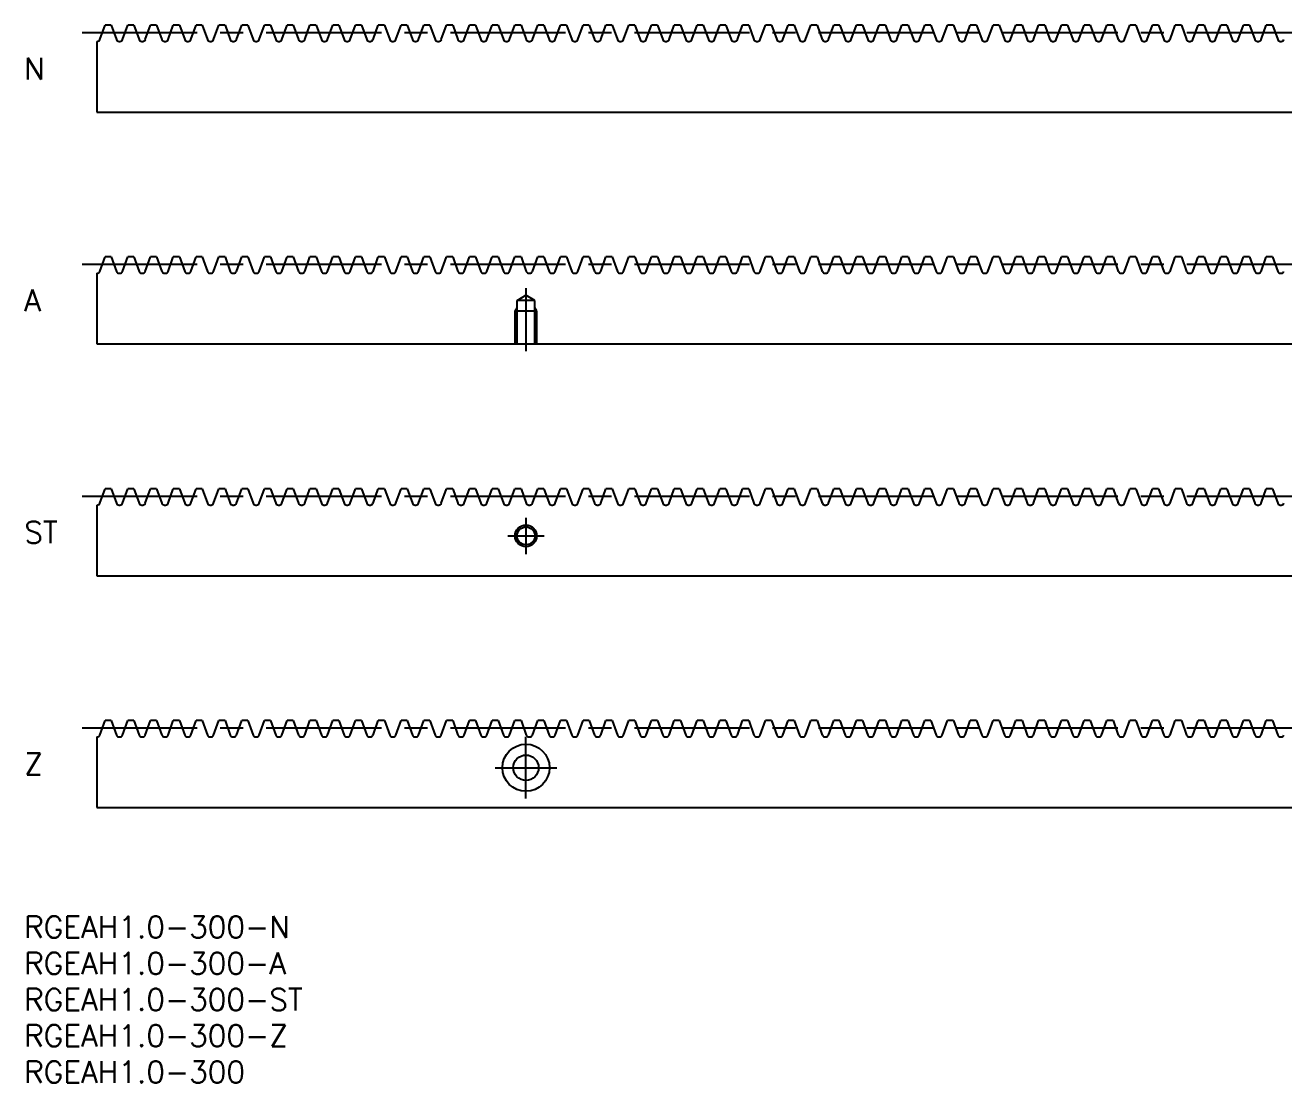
# Model space of a CAD drawing. Extents: x 0 to 337, y -23 to 123.
# Drawn here: x 0.1 to 173.8, y -23 to 123 of the extents above; entities that cross this region are included whole.
import ezdxf

# ---------------------------------------------------------------- set-up
doc = ezdxf.new("R2010")
doc.units = 0
doc.header["$LTSCALE"] = 0.5
doc.linetypes.add('CENTER', pattern=[50.8, 31.75, -6.35, 6.35, -6.35])
doc.linetypes.add('DASHED', pattern=[19.05, 12.7, -6.35])
for name, color, linetype in [('MSM_CENTER', 1, 'CENTER'), ('MSM_CONTINUOUS', 7, 'CONTINUOUS'), ('MSM_DASHED', 4, 'DASHED'), ('MSM_NARROW', 5, 'CONTINUOUS'), ('MSM_PART_NUMBER', 7, 'CONTINUOUS')]:
    doc.layers.add(name, color=color, linetype=linetype)
doc.styles.get("Standard").update_dxf_attribs({"font": 'txt.shx', "height": 3, "bigfont": 'bigfont.shx'})

msp = doc.modelspace()

# ---------------------------------------------------------------- linework, layer by layer
at = {"layer": 'MSM_CENTER'}
for p, q in [((8, 122), (310.45, 122)), ((8, 90), (310.45, 90)), ((69.22, 86.71), (69.22, 78)), ((8, 58), (310.45, 58)), ((69.22, 55), (69.22, 50)), ((66.73, 52.5), (71.73, 52.5)), ((8, 26), (310.45, 26)), ((69.22, 16.25), (69.22, 24.75)), ((64.98, 20.5), (73.48, 20.5))]:
    msp.add_line(p, q, dxfattribs=at)
at = {"layer": 'MSM_CONTINUOUS'}
for p, q in [((10.42, 121), (11.15, 123)), ((11.99, 123), (11.15, 123)), ((11.99, 123), (12.72, 121)), ((13.56, 121), (14.29, 123)), ((15.13, 123), (14.29, 123)), ((15.13, 123), (15.86, 121)), ((16.7, 121), (17.43, 123)), ((18.27, 123), (17.43, 123)), ((18.27, 123), (19, 121)), ((19.85, 121), (20.57, 123)), ((21.42, 123), (20.57, 123)), ((21.42, 123), (22.14, 121)), ((22.99, 121), (23.71, 123)), ((24.56, 123), (23.71, 123)), ((24.56, 123), (25.29, 121)), ((26.13, 121), (26.86, 123)), ((27.7, 123), (26.86, 123)), ((27.7, 123), (28.43, 121)), ((29.27, 121), (30, 123)), ((30.84, 123), (30, 123)), ((30.84, 123), (31.57, 121)), ((32.41, 121), (33.14, 123)), ((33.98, 123), (33.14, 123)), ((33.98, 123), (34.71, 121)), ((35.55, 121), (36.28, 123)), ((37.12, 123), (36.28, 123)), ((37.12, 123), (37.85, 121)), ((38.69, 121), (39.42, 123)), ((40.27, 123), (39.42, 123)), ((40.27, 123), (40.99, 121)), ((41.84, 121), (42.56, 123)), ((43.41, 123), (42.56, 123)), ((43.41, 123), (44.14, 121)), ((44.98, 121), (45.71, 123)), ((46.55, 123), (45.71, 123)), ((46.55, 123), (47.28, 121)), ((48.12, 121), (48.85, 123)), ((49.69, 123), (48.85, 123)), ((49.69, 123), (50.42, 121)), ((51.26, 121), (51.99, 123)), ((52.83, 123), (51.99, 123)), ((52.83, 123), (53.56, 121)), ((54.4, 121), (55.13, 123)), ((55.97, 123), (55.13, 123)), ((55.97, 123), (56.7, 121)), ((57.54, 121), (58.27, 123)), ((59.12, 123), (58.27, 123)), ((59.12, 123), (59.84, 121)), ((60.69, 121), (61.41, 123)), ((62.26, 123), (61.41, 123)), ((62.26, 123), (62.98, 121)), ((63.83, 121), (64.56, 123)), ((65.4, 123), (64.56, 123)), ((65.4, 123), (66.13, 121)), ((66.97, 121), (67.7, 123)), ((68.54, 123), (67.7, 123)), ((68.54, 123), (69.27, 121)), ((70.11, 121), (70.84, 123)), ((71.68, 123), (70.84, 123)), ((71.68, 123), (72.41, 121)), ((73.25, 121), (73.98, 123)), ((74.82, 123), (73.98, 123)), ((74.82, 123), (75.55, 121)), ((76.39, 121), (77.12, 123)), ((77.96, 123), (77.12, 123)), ((77.96, 123), (78.69, 121)), ((79.54, 121), (80.26, 123)), ((81.11, 123), (80.26, 123)), ((81.11, 123), (81.83, 121)), ((82.68, 121), (83.41, 123)), ((84.25, 123), (83.41, 123)), ((84.25, 123), (84.98, 121)), ((85.82, 121), (86.55, 123)), ((87.39, 123), (86.55, 123)), ((87.39, 123), (88.12, 121)), ((88.96, 121), (89.69, 123)), ((90.53, 123), (89.69, 123)), ((90.53, 123), (91.26, 121)), ((92.1, 121), (92.83, 123)), ((93.67, 123), (92.83, 123)), ((93.67, 123), (94.4, 121)), ((95.24, 121), (95.97, 123)), ((96.81, 123), (95.97, 123)), ((96.81, 123), (97.54, 121)), ((98.39, 121), (99.11, 123)), ((99.96, 123), (99.11, 123)), ((99.96, 123), (100.68, 121)), ((101.53, 121), (102.25, 123)), ((103.1, 123), (102.25, 123)), ((103.1, 123), (103.83, 121)), ((104.67, 121), (105.4, 123)), ((106.24, 123), (105.4, 123)), ((106.24, 123), (106.97, 121)), ((107.81, 121), (108.54, 123)), ((109.38, 123), (108.54, 123)), ((109.38, 123), (110.11, 121)), ((110.95, 121), (111.68, 123)), ((112.52, 123), (111.68, 123)), ((112.52, 123), (113.25, 121)), ((114.09, 121), (114.82, 123)), ((115.66, 123), (114.82, 123)), ((115.66, 123), (116.39, 121)), ((117.23, 121), (117.96, 123)), ((118.81, 123), (117.96, 123)), ((118.81, 123), (119.53, 121)), ((120.38, 121), (121.1, 123)), ((121.95, 123), (121.1, 123)), ((121.95, 123), (122.68, 121)), ((123.52, 121), (124.25, 123)), ((125.09, 123), (124.25, 123)), ((125.09, 123), (125.82, 121)), ((126.66, 121), (127.39, 123)), ((128.23, 123), (127.39, 123)), ((128.23, 123), (128.96, 121)), ((129.8, 121), (130.53, 123)), ((131.37, 123), (130.53, 123)), ((131.37, 123), (132.1, 121)), ((132.94, 121), (133.67, 123)), ((134.51, 123), (133.67, 123)), ((134.51, 123), (135.24, 121)), ((136.08, 121), (136.81, 123)), ((137.66, 123), (136.81, 123)), ((137.66, 123), (138.38, 121)), ((139.23, 121), (139.95, 123)), ((140.8, 123), (139.95, 123)), ((140.8, 123), (141.52, 121)), ((142.37, 121), (143.1, 123)), ((143.94, 123), (143.1, 123)), ((143.94, 123), (144.67, 121)), ((145.51, 121), (146.24, 123)), ((147.08, 123), (146.24, 123)), ((147.08, 123), (147.81, 121)), ((148.65, 121), (149.38, 123)), ((150.22, 123), (149.38, 123)), ((150.22, 123), (150.95, 121)), ((151.79, 121), (152.52, 123)), ((153.36, 123), (152.52, 123)), ((153.36, 123), (154.09, 121)), ((154.93, 121), (155.66, 123)), ((156.5, 123), (155.66, 123)), ((156.5, 123), (157.23, 121)), ((158.08, 121), (158.8, 123)), ((159.65, 123), (158.8, 123)), ((159.65, 123), (160.37, 121)), ((161.22, 121), (161.95, 123)), ((162.79, 123), (161.95, 123)), ((162.79, 123), (163.52, 121)), ((164.36, 121), (165.09, 123)), ((165.93, 123), (165.09, 123)), ((165.93, 123), (166.66, 121)), ((167.5, 121), (168.23, 123)), ((169.07, 123), (168.23, 123)), ((169.07, 123), (169.8, 121)), ((170.64, 121), (171.37, 123)), ((172.21, 123), (171.37, 123)), ((172.21, 123), (172.94, 121)), ((10, 120.75), (10.06, 120.75)), ((10, 120.75), (10, 111)), ((13.08, 120.75), (13.2, 120.75)), ((16.22, 120.75), (16.35, 120.75)), ((19.36, 120.75), (19.49, 120.75)), ((22.5, 120.75), (22.63, 120.75)), ((25.64, 120.75), (25.77, 120.75)), ((28.78, 120.75), (28.91, 120.75)), ((31.93, 120.75), (32.05, 120.75)), ((35.07, 120.75), (35.2, 120.75)), ((38.21, 120.75), (38.34, 120.75)), ((41.35, 120.75), (41.48, 120.75)), ((44.49, 120.75), (44.62, 120.75)), ((47.63, 120.75), (47.76, 120.75)), ((50.78, 120.75), (50.9, 120.75)), ((53.92, 120.75), (54.05, 120.75)), ((57.06, 120.75), (57.19, 120.75)), ((60.2, 120.75), (60.33, 120.75)), ((63.34, 120.75), (63.47, 120.75)), ((66.48, 120.75), (66.61, 120.75)), ((69.63, 120.75), (69.75, 120.75)), ((72.77, 120.75), (72.9, 120.75)), ((75.91, 120.75), (76.04, 120.75)), ((79.05, 120.75), (79.18, 120.75)), ((82.19, 120.75), (82.32, 120.75)), ((85.33, 120.75), (85.46, 120.75)), ((88.47, 120.75), (88.6, 120.75)), ((91.62, 120.75), (91.74, 120.75)), ((94.76, 120.75), (94.89, 120.75)), ((97.9, 120.75), (98.03, 120.75)), ((101.04, 120.75), (101.17, 120.75)), ((104.18, 120.75), (104.31, 120.75)), ((107.32, 120.75), (107.45, 120.75)), ((110.47, 120.75), (110.59, 120.75)), ((113.61, 120.75), (113.74, 120.75)), ((116.75, 120.75), (116.88, 120.75)), ((119.89, 120.75), (120.02, 120.75)), ((123.03, 120.75), (123.16, 120.75)), ((126.17, 120.75), (126.3, 120.75)), ((129.32, 120.75), (129.44, 120.75)), ((132.46, 120.75), (132.59, 120.75)), ((135.6, 120.75), (135.73, 120.75)), ((138.74, 120.75), (138.87, 120.75)), ((141.88, 120.75), (142.01, 120.75)), ((145.02, 120.75), (145.15, 120.75)), ((148.17, 120.75), (148.29, 120.75)), ((151.31, 120.75), (151.44, 120.75)), ((154.45, 120.75), (154.58, 120.75)), ((157.59, 120.75), (157.72, 120.75)), ((160.73, 120.75), (160.86, 120.75)), ((163.87, 120.75), (164, 120.75)), ((167.01, 120.75), (167.14, 120.75)), ((170.16, 120.75), (170.28, 120.75)), ((173.3, 120.75), (173.43, 120.75)), ((10, 111), (308.45, 111)), ((10.42, 89), (11.15, 91)), ((11.99, 91), (11.15, 91)), ((11.99, 91), (12.72, 89)), ((13.56, 89), (14.29, 91)), ((15.13, 91), (14.29, 91)), ((15.13, 91), (15.86, 89)), ((16.7, 89), (17.43, 91)), ((18.27, 91), (17.43, 91)), ((18.27, 91), (19, 89)), ((19.85, 89), (20.57, 91)), ((21.42, 91), (20.57, 91)), ((21.42, 91), (22.14, 89)), ((22.99, 89), (23.71, 91)), ((24.56, 91), (23.71, 91)), ((24.56, 91), (25.29, 89)), ((26.13, 89), (26.86, 91)), ((27.7, 91), (26.86, 91)), ((27.7, 91), (28.43, 89)), ((29.27, 89), (30, 91)), ((30.84, 91), (30, 91)), ((30.84, 91), (31.57, 89)), ((32.41, 89), (33.14, 91)), ((33.98, 91), (33.14, 91)), ((33.98, 91), (34.71, 89)), ((35.55, 89), (36.28, 91)), ((37.12, 91), (36.28, 91)), ((37.12, 91), (37.85, 89)), ((38.69, 89), (39.42, 91)), ((40.27, 91), (39.42, 91)), ((40.27, 91), (40.99, 89)), ((41.84, 89), (42.56, 91)), ((43.41, 91), (42.56, 91)), ((43.41, 91), (44.14, 89)), ((44.98, 89), (45.71, 91)), ((46.55, 91), (45.71, 91)), ((46.55, 91), (47.28, 89)), ((48.12, 89), (48.85, 91)), ((49.69, 91), (48.85, 91)), ((49.69, 91), (50.42, 89)), ((51.26, 89), (51.99, 91)), ((52.83, 91), (51.99, 91)), ((52.83, 91), (53.56, 89)), ((54.4, 89), (55.13, 91)), ((55.97, 91), (55.13, 91)), ((55.97, 91), (56.7, 89)), ((57.54, 89), (58.27, 91)), ((59.12, 91), (58.27, 91)), ((59.12, 91), (59.84, 89)), ((60.69, 89), (61.41, 91)), ((62.26, 91), (61.41, 91)), ((62.26, 91), (62.98, 89)), ((63.83, 89), (64.56, 91)), ((65.4, 91), (64.56, 91)), ((65.4, 91), (66.13, 89)), ((66.97, 89), (67.7, 91)), ((68.54, 91), (67.7, 91)), ((68.54, 91), (69.27, 89)), ((70.11, 89), (70.84, 91)), ((71.68, 91), (70.84, 91)), ((71.68, 91), (72.41, 89)), ((73.25, 89), (73.98, 91)), ((74.82, 91), (73.98, 91)), ((74.82, 91), (75.55, 89)), ((76.39, 89), (77.12, 91)), ((77.96, 91), (77.12, 91)), ((77.96, 91), (78.69, 89)), ((79.54, 89), (80.26, 91)), ((81.11, 91), (80.26, 91)), ((81.11, 91), (81.83, 89)), ((82.68, 89), (83.41, 91)), ((84.25, 91), (83.41, 91)), ((84.25, 91), (84.98, 89)), ((85.82, 89), (86.55, 91)), ((87.39, 91), (86.55, 91)), ((87.39, 91), (88.12, 89)), ((88.96, 89), (89.69, 91)), ((90.53, 91), (89.69, 91)), ((90.53, 91), (91.26, 89)), ((92.1, 89), (92.83, 91)), ((93.67, 91), (92.83, 91)), ((93.67, 91), (94.4, 89)), ((95.24, 89), (95.97, 91)), ((96.81, 91), (95.97, 91)), ((96.81, 91), (97.54, 89)), ((98.39, 89), (99.11, 91)), ((99.96, 91), (99.11, 91)), ((99.96, 91), (100.68, 89)), ((101.53, 89), (102.25, 91)), ((103.1, 91), (102.25, 91)), ((103.1, 91), (103.83, 89)), ((104.67, 89), (105.4, 91)), ((106.24, 91), (105.4, 91)), ((106.24, 91), (106.97, 89)), ((107.81, 89), (108.54, 91)), ((109.38, 91), (108.54, 91)), ((109.38, 91), (110.11, 89)), ((110.95, 89), (111.68, 91)), ((112.52, 91), (111.68, 91)), ((112.52, 91), (113.25, 89)), ((114.09, 89), (114.82, 91)), ((115.66, 91), (114.82, 91)), ((115.66, 91), (116.39, 89)), ((117.23, 89), (117.96, 91)), ((118.81, 91), (117.96, 91)), ((118.81, 91), (119.53, 89)), ((120.38, 89), (121.1, 91)), ((121.95, 91), (121.1, 91)), ((121.95, 91), (122.68, 89)), ((123.52, 89), (124.25, 91)), ((125.09, 91), (124.25, 91)), ((125.09, 91), (125.82, 89)), ((126.66, 89), (127.39, 91)), ((128.23, 91), (127.39, 91)), ((128.23, 91), (128.96, 89)), ((129.8, 89), (130.53, 91)), ((131.37, 91), (130.53, 91)), ((131.37, 91), (132.1, 89)), ((132.94, 89), (133.67, 91)), ((134.51, 91), (133.67, 91)), ((134.51, 91), (135.24, 89)), ((136.08, 89), (136.81, 91)), ((137.66, 91), (136.81, 91)), ((137.66, 91), (138.38, 89)), ((139.23, 89), (139.95, 91)), ((140.8, 91), (139.95, 91)), ((140.8, 91), (141.52, 89)), ((142.37, 89), (143.1, 91)), ((143.94, 91), (143.1, 91)), ((143.94, 91), (144.67, 89)), ((145.51, 89), (146.24, 91)), ((147.08, 91), (146.24, 91)), ((147.08, 91), (147.81, 89)), ((148.65, 89), (149.38, 91)), ((150.22, 91), (149.38, 91)), ((150.22, 91), (150.95, 89)), ((151.79, 89), (152.52, 91)), ((153.36, 91), (152.52, 91)), ((153.36, 91), (154.09, 89)), ((154.93, 89), (155.66, 91)), ((156.5, 91), (155.66, 91)), ((156.5, 91), (157.23, 89)), ((158.08, 89), (158.8, 91)), ((159.65, 91), (158.8, 91)), ((159.65, 91), (160.37, 89)), ((161.22, 89), (161.95, 91)), ((162.79, 91), (161.95, 91)), ((162.79, 91), (163.52, 89)), ((164.36, 89), (165.09, 91)), ((165.93, 91), (165.09, 91)), ((165.93, 91), (166.66, 89)), ((167.5, 89), (168.23, 91)), ((169.07, 91), (168.23, 91)), ((169.07, 91), (169.8, 89)), ((170.64, 89), (171.37, 91)), ((172.21, 91), (171.37, 91)), ((172.21, 91), (172.94, 89)), ((10, 88.75), (10.06, 88.75)), ((10, 88.75), (10, 79)), ((13.08, 88.75), (13.2, 88.75)), ((16.22, 88.75), (16.35, 88.75)), ((19.36, 88.75), (19.49, 88.75)), ((22.5, 88.75), (22.63, 88.75)), ((25.64, 88.75), (25.77, 88.75)), ((28.78, 88.75), (28.91, 88.75)), ((31.93, 88.75), (32.05, 88.75)), ((35.07, 88.75), (35.2, 88.75)), ((38.21, 88.75), (38.34, 88.75)), ((41.35, 88.75), (41.48, 88.75)), ((44.49, 88.75), (44.62, 88.75)), ((47.63, 88.75), (47.76, 88.75)), ((50.78, 88.75), (50.9, 88.75)), ((53.92, 88.75), (54.05, 88.75)), ((57.06, 88.75), (57.19, 88.75)), ((60.2, 88.75), (60.33, 88.75)), ((63.34, 88.75), (63.47, 88.75)), ((66.48, 88.75), (66.61, 88.75)), ((69.63, 88.75), (69.75, 88.75)), ((72.77, 88.75), (72.9, 88.75)), ((75.91, 88.75), (76.04, 88.75)), ((79.05, 88.75), (79.18, 88.75)), ((82.19, 88.75), (82.32, 88.75)), ((85.33, 88.75), (85.46, 88.75)), ((88.47, 88.75), (88.6, 88.75)), ((91.62, 88.75), (91.74, 88.75)), ((94.76, 88.75), (94.89, 88.75)), ((97.9, 88.75), (98.03, 88.75)), ((101.04, 88.75), (101.17, 88.75)), ((104.18, 88.75), (104.31, 88.75)), ((107.32, 88.75), (107.45, 88.75)), ((110.47, 88.75), (110.59, 88.75)), ((113.61, 88.75), (113.74, 88.75)), ((116.75, 88.75), (116.88, 88.75)), ((119.89, 88.75), (120.02, 88.75)), ((123.03, 88.75), (123.16, 88.75)), ((126.17, 88.75), (126.3, 88.75)), ((129.32, 88.75), (129.44, 88.75)), ((132.46, 88.75), (132.59, 88.75)), ((135.6, 88.75), (135.73, 88.75)), ((138.74, 88.75), (138.87, 88.75)), ((141.88, 88.75), (142.01, 88.75)), ((145.02, 88.75), (145.15, 88.75)), ((148.17, 88.75), (148.29, 88.75)), ((151.31, 88.75), (151.44, 88.75)), ((154.45, 88.75), (154.58, 88.75)), ((157.59, 88.75), (157.72, 88.75)), ((160.73, 88.75), (160.86, 88.75)), ((163.87, 88.75), (164, 88.75)), ((167.01, 88.75), (167.14, 88.75)), ((170.16, 88.75), (170.28, 88.75)), ((173.3, 88.75), (173.43, 88.75)), ((70.45, 85), (69.22, 85.71)), ((10, 79), (308.45, 79)), ((10.42, 57), (11.15, 59)), ((11.99, 59), (11.15, 59)), ((11.99, 59), (12.72, 57)), ((13.56, 57), (14.29, 59)), ((15.13, 59), (14.29, 59)), ((15.13, 59), (15.86, 57)), ((16.7, 57), (17.43, 59)), ((18.27, 59), (17.43, 59)), ((18.27, 59), (19, 57)), ((19.85, 57), (20.57, 59)), ((21.42, 59), (20.57, 59)), ((21.42, 59), (22.14, 57)), ((22.99, 57), (23.71, 59)), ((24.56, 59), (23.71, 59)), ((24.56, 59), (25.29, 57)), ((26.13, 57), (26.86, 59)), ((27.7, 59), (26.86, 59)), ((27.7, 59), (28.43, 57)), ((29.27, 57), (30, 59)), ((30.84, 59), (30, 59)), ((30.84, 59), (31.57, 57)), ((32.41, 57), (33.14, 59)), ((33.98, 59), (33.14, 59)), ((33.98, 59), (34.71, 57)), ((35.55, 57), (36.28, 59)), ((37.12, 59), (36.28, 59)), ((37.12, 59), (37.85, 57)), ((38.69, 57), (39.42, 59)), ((40.27, 59), (39.42, 59)), ((40.27, 59), (40.99, 57)), ((41.84, 57), (42.56, 59)), ((43.41, 59), (42.56, 59)), ((43.41, 59), (44.14, 57)), ((44.98, 57), (45.71, 59)), ((46.55, 59), (45.71, 59)), ((46.55, 59), (47.28, 57)), ((48.12, 57), (48.85, 59)), ((49.69, 59), (48.85, 59)), ((49.69, 59), (50.42, 57)), ((51.26, 57), (51.99, 59)), ((52.83, 59), (51.99, 59)), ((52.83, 59), (53.56, 57)), ((54.4, 57), (55.13, 59)), ((55.97, 59), (55.13, 59)), ((55.97, 59), (56.7, 57)), ((57.54, 57), (58.27, 59)), ((59.12, 59), (58.27, 59)), ((59.12, 59), (59.84, 57)), ((60.69, 57), (61.41, 59)), ((62.26, 59), (61.41, 59)), ((62.26, 59), (62.98, 57)), ((63.83, 57), (64.56, 59)), ((65.4, 59), (64.56, 59)), ((65.4, 59), (66.13, 57)), ((66.97, 57), (67.7, 59)), ((68.54, 59), (67.7, 59)), ((68.54, 59), (69.27, 57)), ((70.11, 57), (70.84, 59)), ((71.68, 59), (70.84, 59)), ((71.68, 59), (72.41, 57)), ((73.25, 57), (73.98, 59)), ((74.82, 59), (73.98, 59)), ((74.82, 59), (75.55, 57)), ((76.39, 57), (77.12, 59)), ((77.96, 59), (77.12, 59)), ((77.96, 59), (78.69, 57)), ((79.54, 57), (80.26, 59)), ((81.11, 59), (80.26, 59)), ((81.11, 59), (81.83, 57)), ((82.68, 57), (83.41, 59)), ((84.25, 59), (83.41, 59)), ((84.25, 59), (84.98, 57)), ((85.82, 57), (86.55, 59)), ((87.39, 59), (86.55, 59)), ((87.39, 59), (88.12, 57)), ((88.96, 57), (89.69, 59)), ((90.53, 59), (89.69, 59)), ((90.53, 59), (91.26, 57)), ((92.1, 57), (92.83, 59)), ((93.67, 59), (92.83, 59)), ((93.67, 59), (94.4, 57)), ((95.24, 57), (95.97, 59)), ((96.81, 59), (95.97, 59)), ((96.81, 59), (97.54, 57)), ((98.39, 57), (99.11, 59)), ((99.96, 59), (99.11, 59)), ((99.96, 59), (100.68, 57)), ((101.53, 57), (102.25, 59)), ((103.1, 59), (102.25, 59)), ((103.1, 59), (103.83, 57)), ((104.67, 57), (105.4, 59)), ((106.24, 59), (105.4, 59)), ((106.24, 59), (106.97, 57)), ((107.81, 57), (108.54, 59)), ((109.38, 59), (108.54, 59)), ((109.38, 59), (110.11, 57)), ((110.95, 57), (111.68, 59)), ((112.52, 59), (111.68, 59)), ((112.52, 59), (113.25, 57)), ((114.09, 57), (114.82, 59)), ((115.66, 59), (114.82, 59)), ((115.66, 59), (116.39, 57)), ((117.23, 57), (117.96, 59)), ((118.81, 59), (117.96, 59)), ((118.81, 59), (119.53, 57)), ((120.38, 57), (121.1, 59)), ((121.95, 59), (121.1, 59)), ((121.95, 59), (122.68, 57)), ((123.52, 57), (124.25, 59)), ((125.09, 59), (124.25, 59)), ((125.09, 59), (125.82, 57)), ((126.66, 57), (127.39, 59)), ((128.23, 59), (127.39, 59)), ((128.23, 59), (128.96, 57)), ((129.8, 57), (130.53, 59)), ((131.37, 59), (130.53, 59)), ((131.37, 59), (132.1, 57)), ((132.94, 57), (133.67, 59)), ((134.51, 59), (133.67, 59)), ((134.51, 59), (135.24, 57)), ((136.08, 57), (136.81, 59)), ((137.66, 59), (136.81, 59)), ((137.66, 59), (138.38, 57)), ((139.23, 57), (139.95, 59)), ((140.8, 59), (139.95, 59)), ((140.8, 59), (141.52, 57)), ((142.37, 57), (143.1, 59)), ((143.94, 59), (143.1, 59)), ((143.94, 59), (144.67, 57)), ((145.51, 57), (146.24, 59)), ((147.08, 59), (146.24, 59)), ((147.08, 59), (147.81, 57)), ((148.65, 57), (149.38, 59)), ((150.22, 59), (149.38, 59)), ((150.22, 59), (150.95, 57)), ((151.79, 57), (152.52, 59)), ((153.36, 59), (152.52, 59)), ((153.36, 59), (154.09, 57)), ((154.93, 57), (155.66, 59)), ((156.5, 59), (155.66, 59)), ((156.5, 59), (157.23, 57)), ((158.08, 57), (158.8, 59)), ((159.65, 59), (158.8, 59)), ((159.65, 59), (160.37, 57)), ((161.22, 57), (161.95, 59)), ((162.79, 59), (161.95, 59)), ((162.79, 59), (163.52, 57)), ((164.36, 57), (165.09, 59)), ((165.93, 59), (165.09, 59)), ((165.93, 59), (166.66, 57)), ((167.5, 57), (168.23, 59)), ((169.07, 59), (168.23, 59)), ((169.07, 59), (169.8, 57)), ((170.64, 57), (171.37, 59)), ((172.21, 59), (171.37, 59)), ((172.21, 59), (172.94, 57)), ((10, 56.75), (10.06, 56.75)), ((10, 56.75), (10, 47)), ((13.08, 56.75), (13.2, 56.75)), ((16.22, 56.75), (16.35, 56.75)), ((19.36, 56.75), (19.49, 56.75)), ((22.5, 56.75), (22.63, 56.75)), ((25.64, 56.75), (25.77, 56.75)), ((28.78, 56.75), (28.91, 56.75)), ((31.93, 56.75), (32.05, 56.75)), ((35.07, 56.75), (35.2, 56.75)), ((38.21, 56.75), (38.34, 56.75)), ((41.35, 56.75), (41.48, 56.75)), ((44.49, 56.75), (44.62, 56.75)), ((47.63, 56.75), (47.76, 56.75)), ((50.78, 56.75), (50.9, 56.75)), ((53.92, 56.75), (54.05, 56.75)), ((57.06, 56.75), (57.19, 56.75)), ((60.2, 56.75), (60.33, 56.75)), ((63.34, 56.75), (63.47, 56.75)), ((66.48, 56.75), (66.61, 56.75)), ((69.63, 56.75), (69.75, 56.75)), ((72.77, 56.75), (72.9, 56.75)), ((75.91, 56.75), (76.04, 56.75)), ((79.05, 56.75), (79.18, 56.75)), ((82.19, 56.75), (82.32, 56.75)), ((85.33, 56.75), (85.46, 56.75)), ((88.47, 56.75), (88.6, 56.75)), ((91.62, 56.75), (91.74, 56.75)), ((94.76, 56.75), (94.89, 56.75)), ((97.9, 56.75), (98.03, 56.75)), ((101.04, 56.75), (101.17, 56.75)), ((104.18, 56.75), (104.31, 56.75)), ((107.32, 56.75), (107.45, 56.75)), ((110.47, 56.75), (110.59, 56.75)), ((113.61, 56.75), (113.74, 56.75)), ((116.75, 56.75), (116.88, 56.75)), ((119.89, 56.75), (120.02, 56.75)), ((123.03, 56.75), (123.16, 56.75)), ((126.17, 56.75), (126.3, 56.75)), ((129.32, 56.75), (129.44, 56.75)), ((132.46, 56.75), (132.59, 56.75)), ((135.6, 56.75), (135.73, 56.75)), ((138.74, 56.75), (138.87, 56.75)), ((141.88, 56.75), (142.01, 56.75)), ((145.02, 56.75), (145.15, 56.75)), ((148.17, 56.75), (148.29, 56.75)), ((151.31, 56.75), (151.44, 56.75)), ((154.45, 56.75), (154.58, 56.75)), ((157.59, 56.75), (157.72, 56.75)), ((160.73, 56.75), (160.86, 56.75)), ((163.87, 56.75), (164, 56.75)), ((167.01, 56.75), (167.14, 56.75)), ((170.16, 56.75), (170.28, 56.75)), ((173.3, 56.75), (173.43, 56.75)), ((10, 47), (308.45, 47)), ((10.42, 25), (11.15, 27)), ((11.99, 27), (11.15, 27)), ((11.99, 27), (12.72, 25)), ((13.56, 25), (14.29, 27)), ((15.13, 27), (14.29, 27)), ((15.13, 27), (15.86, 25)), ((16.7, 25), (17.43, 27)), ((18.27, 27), (17.43, 27)), ((18.27, 27), (19, 25)), ((19.85, 25), (20.57, 27)), ((21.42, 27), (20.57, 27)), ((21.42, 27), (22.14, 25)), ((22.99, 25), (23.71, 27)), ((24.56, 27), (23.71, 27)), ((24.56, 27), (25.29, 25)), ((26.13, 25), (26.86, 27)), ((27.7, 27), (26.86, 27)), ((27.7, 27), (28.43, 25)), ((29.27, 25), (30, 27)), ((30.84, 27), (30, 27)), ((30.84, 27), (31.57, 25)), ((32.41, 25), (33.14, 27)), ((33.98, 27), (33.14, 27)), ((33.98, 27), (34.71, 25)), ((35.55, 25), (36.28, 27)), ((37.12, 27), (36.28, 27)), ((37.12, 27), (37.85, 25)), ((38.69, 25), (39.42, 27)), ((40.27, 27), (39.42, 27)), ((40.27, 27), (40.99, 25)), ((41.84, 25), (42.56, 27)), ((43.41, 27), (42.56, 27)), ((43.41, 27), (44.14, 25)), ((44.98, 25), (45.71, 27)), ((46.55, 27), (45.71, 27)), ((46.55, 27), (47.28, 25)), ((48.12, 25), (48.85, 27)), ((49.69, 27), (48.85, 27)), ((49.69, 27), (50.42, 25)), ((51.26, 25), (51.99, 27)), ((52.83, 27), (51.99, 27)), ((52.83, 27), (53.56, 25)), ((54.4, 25), (55.13, 27)), ((55.97, 27), (55.13, 27)), ((55.97, 27), (56.7, 25)), ((57.54, 25), (58.27, 27)), ((59.12, 27), (58.27, 27)), ((59.12, 27), (59.84, 25)), ((60.69, 25), (61.41, 27)), ((62.26, 27), (61.41, 27)), ((62.26, 27), (62.98, 25)), ((63.83, 25), (64.56, 27)), ((65.4, 27), (64.56, 27)), ((65.4, 27), (66.13, 25)), ((66.97, 25), (67.7, 27)), ((68.54, 27), (67.7, 27)), ((68.54, 27), (69.27, 25)), ((70.11, 25), (70.84, 27)), ((71.68, 27), (70.84, 27)), ((71.68, 27), (72.41, 25)), ((73.25, 25), (73.98, 27)), ((74.82, 27), (73.98, 27)), ((74.82, 27), (75.55, 25)), ((76.39, 25), (77.12, 27)), ((77.96, 27), (77.12, 27)), ((77.96, 27), (78.69, 25)), ((79.54, 25), (80.26, 27)), ((81.11, 27), (80.26, 27)), ((81.11, 27), (81.83, 25)), ((82.68, 25), (83.41, 27)), ((84.25, 27), (83.41, 27)), ((84.25, 27), (84.98, 25)), ((85.82, 25), (86.55, 27)), ((87.39, 27), (86.55, 27)), ((87.39, 27), (88.12, 25)), ((88.96, 25), (89.69, 27)), ((90.53, 27), (89.69, 27)), ((90.53, 27), (91.26, 25)), ((92.1, 25), (92.83, 27)), ((93.67, 27), (92.83, 27)), ((93.67, 27), (94.4, 25)), ((95.24, 25), (95.97, 27)), ((96.81, 27), (95.97, 27)), ((96.81, 27), (97.54, 25)), ((98.39, 25), (99.11, 27)), ((99.96, 27), (99.11, 27)), ((99.96, 27), (100.68, 25)), ((101.53, 25), (102.25, 27)), ((103.1, 27), (102.25, 27)), ((103.1, 27), (103.83, 25)), ((104.67, 25), (105.4, 27)), ((106.24, 27), (105.4, 27)), ((106.24, 27), (106.97, 25)), ((107.81, 25), (108.54, 27)), ((109.38, 27), (108.54, 27)), ((109.38, 27), (110.11, 25)), ((110.95, 25), (111.68, 27)), ((112.52, 27), (111.68, 27)), ((112.52, 27), (113.25, 25)), ((114.09, 25), (114.82, 27)), ((115.66, 27), (114.82, 27)), ((115.66, 27), (116.39, 25)), ((117.23, 25), (117.96, 27)), ((118.81, 27), (117.96, 27)), ((118.81, 27), (119.53, 25)), ((120.38, 25), (121.1, 27)), ((121.95, 27), (121.1, 27)), ((121.95, 27), (122.68, 25)), ((123.52, 25), (124.25, 27)), ((125.09, 27), (124.25, 27)), ((125.09, 27), (125.82, 25)), ((126.66, 25), (127.39, 27)), ((128.23, 27), (127.39, 27)), ((128.23, 27), (128.96, 25)), ((129.8, 25), (130.53, 27)), ((131.37, 27), (130.53, 27)), ((131.37, 27), (132.1, 25)), ((132.94, 25), (133.67, 27)), ((134.51, 27), (133.67, 27)), ((134.51, 27), (135.24, 25)), ((136.08, 25), (136.81, 27)), ((137.66, 27), (136.81, 27)), ((137.66, 27), (138.38, 25)), ((139.23, 25), (139.95, 27)), ((140.8, 27), (139.95, 27)), ((140.8, 27), (141.52, 25)), ((142.37, 25), (143.1, 27)), ((143.94, 27), (143.1, 27)), ((143.94, 27), (144.67, 25)), ((145.51, 25), (146.24, 27)), ((147.08, 27), (146.24, 27)), ((147.08, 27), (147.81, 25)), ((148.65, 25), (149.38, 27)), ((150.22, 27), (149.38, 27)), ((150.22, 27), (150.95, 25)), ((151.79, 25), (152.52, 27)), ((153.36, 27), (152.52, 27)), ((153.36, 27), (154.09, 25)), ((154.93, 25), (155.66, 27)), ((156.5, 27), (155.66, 27)), ((156.5, 27), (157.23, 25)), ((158.08, 25), (158.8, 27)), ((159.65, 27), (158.8, 27)), ((159.65, 27), (160.37, 25)), ((161.22, 25), (161.95, 27)), ((162.79, 27), (161.95, 27)), ((162.79, 27), (163.52, 25)), ((164.36, 25), (165.09, 27)), ((165.93, 27), (165.09, 27)), ((165.93, 27), (166.66, 25)), ((167.5, 25), (168.23, 27)), ((169.07, 27), (168.23, 27)), ((169.07, 27), (169.8, 25)), ((170.64, 25), (171.37, 27)), ((172.21, 27), (171.37, 27)), ((172.21, 27), (172.94, 25)), ((10, 24.75), (10.06, 24.75)), ((10, 24.75), (10, 15)), ((13.08, 24.75), (13.2, 24.75)), ((16.22, 24.75), (16.35, 24.75)), ((19.36, 24.75), (19.49, 24.75)), ((22.5, 24.75), (22.63, 24.75)), ((25.64, 24.75), (25.77, 24.75)), ((28.78, 24.75), (28.91, 24.75)), ((31.93, 24.75), (32.05, 24.75)), ((35.07, 24.75), (35.2, 24.75)), ((38.21, 24.75), (38.34, 24.75)), ((41.35, 24.75), (41.48, 24.75)), ((44.49, 24.75), (44.62, 24.75)), ((47.63, 24.75), (47.76, 24.75)), ((50.78, 24.75), (50.9, 24.75)), ((53.92, 24.75), (54.05, 24.75)), ((57.06, 24.75), (57.19, 24.75)), ((60.2, 24.75), (60.33, 24.75)), ((63.34, 24.75), (63.47, 24.75)), ((66.48, 24.75), (66.61, 24.75)), ((69.63, 24.75), (69.75, 24.75)), ((72.77, 24.75), (72.9, 24.75)), ((75.91, 24.75), (76.04, 24.75)), ((79.05, 24.75), (79.18, 24.75)), ((82.19, 24.75), (82.32, 24.75)), ((85.33, 24.75), (85.46, 24.75)), ((88.47, 24.75), (88.6, 24.75)), ((91.62, 24.75), (91.74, 24.75)), ((94.76, 24.75), (94.89, 24.75)), ((97.9, 24.75), (98.03, 24.75)), ((101.04, 24.75), (101.17, 24.75)), ((104.18, 24.75), (104.31, 24.75)), ((107.32, 24.75), (107.45, 24.75)), ((110.47, 24.75), (110.59, 24.75)), ((113.61, 24.75), (113.74, 24.75)), ((116.75, 24.75), (116.88, 24.75)), ((119.89, 24.75), (120.02, 24.75)), ((123.03, 24.75), (123.16, 24.75)), ((126.17, 24.75), (126.3, 24.75)), ((129.32, 24.75), (129.44, 24.75)), ((132.46, 24.75), (132.59, 24.75)), ((135.6, 24.75), (135.73, 24.75)), ((138.74, 24.75), (138.87, 24.75)), ((141.88, 24.75), (142.01, 24.75)), ((145.02, 24.75), (145.15, 24.75)), ((148.17, 24.75), (148.29, 24.75)), ((151.31, 24.75), (151.44, 24.75)), ((154.45, 24.75), (154.58, 24.75)), ((157.59, 24.75), (157.72, 24.75)), ((160.73, 24.75), (160.86, 24.75)), ((163.87, 24.75), (164, 24.75)), ((167.01, 24.75), (167.14, 24.75)), ((170.16, 24.75), (170.28, 24.75)), ((173.3, 24.75), (173.43, 24.75)), ((10, 15), (308.45, 15))]:
    msp.add_line(p, q, dxfattribs=at)
for centre, radius in [((69.22, 52.5), 1.23), ((69.22, 20.5), 3.25), ((69.22, 20.5), 1.75)]:
    msp.add_circle(centre, radius, dxfattribs=at)
for centre, start, end in [((10.06, 121.13), 270, 340), ((13.08, 121.13), 200, 270), ((13.2, 121.13), 270, 340), ((16.22, 121.13), 200, 270), ((16.35, 121.13), 270, 340), ((19.36, 121.13), 200, 270), ((19.49, 121.13), 270, 340), ((22.5, 121.13), 200, 270), ((22.63, 121.13), 270, 340), ((25.64, 121.13), 200, 270), ((25.77, 121.13), 270, 340), ((28.78, 121.13), 200, 270), ((28.91, 121.13), 270, 340), ((31.93, 121.13), 200, 270), ((32.05, 121.13), 270, 340), ((35.07, 121.13), 200, 270), ((35.2, 121.13), 270, 340), ((38.21, 121.13), 200, 270), ((38.34, 121.13), 270, 340), ((41.35, 121.13), 200, 270), ((41.48, 121.13), 270, 340), ((44.49, 121.13), 200, 270), ((44.62, 121.13), 270, 340), ((47.63, 121.13), 200, 270), ((47.76, 121.13), 270, 340), ((50.78, 121.13), 200, 270), ((50.9, 121.13), 270, 340), ((53.92, 121.13), 200, 270), ((54.05, 121.13), 270, 340), ((57.06, 121.13), 200, 270), ((57.19, 121.13), 270, 340), ((60.2, 121.13), 200, 270), ((60.33, 121.13), 270, 340), ((63.34, 121.13), 200, 270), ((63.47, 121.13), 270, 340), ((66.48, 121.13), 200, 270), ((66.61, 121.13), 270, 340), ((69.63, 121.13), 200, 270), ((69.75, 121.13), 270, 340), ((72.77, 121.13), 200, 270), ((72.9, 121.13), 270, 340), ((75.91, 121.13), 200, 270), ((76.04, 121.13), 270, 340), ((79.05, 121.13), 200, 270), ((79.18, 121.13), 270, 340), ((82.19, 121.13), 200, 270), ((82.32, 121.13), 270, 340), ((85.33, 121.13), 200, 270), ((85.46, 121.13), 270, 340), ((88.47, 121.13), 200, 270), ((88.6, 121.13), 270, 340), ((91.62, 121.13), 200, 270), ((91.74, 121.13), 270, 340), ((94.76, 121.13), 200, 270), ((94.89, 121.13), 270, 340), ((97.9, 121.13), 200, 270), ((98.03, 121.13), 270, 340), ((101.04, 121.13), 200, 270), ((101.17, 121.13), 270, 340), ((104.18, 121.13), 200, 270), ((104.31, 121.13), 270, 340), ((107.32, 121.13), 200, 270), ((107.45, 121.13), 270, 340), ((110.47, 121.13), 200, 270), ((110.59, 121.13), 270, 340), ((113.61, 121.13), 200, 270), ((113.74, 121.13), 270, 340), ((116.75, 121.13), 200, 270), ((116.88, 121.13), 270, 340), ((119.89, 121.13), 200, 270), ((120.02, 121.13), 270, 340), ((123.03, 121.13), 200, 270), ((123.16, 121.13), 270, 340), ((126.17, 121.13), 200, 270), ((126.3, 121.13), 270, 340), ((129.32, 121.13), 200, 270), ((129.44, 121.13), 270, 340), ((132.46, 121.13), 200, 270), ((132.59, 121.13), 270, 340), ((135.6, 121.13), 200, 270), ((135.73, 121.13), 270, 340), ((138.74, 121.13), 200, 270), ((138.87, 121.13), 270, 340), ((141.88, 121.13), 200, 270), ((142.01, 121.13), 270, 340), ((145.02, 121.13), 200, 270), ((145.15, 121.13), 270, 340), ((148.17, 121.13), 200, 270), ((148.29, 121.13), 270, 340), ((151.31, 121.13), 200, 270), ((151.44, 121.13), 270, 340), ((154.45, 121.13), 200, 270), ((154.58, 121.13), 270, 340), ((157.59, 121.13), 200, 270), ((157.72, 121.13), 270, 340), ((160.73, 121.13), 200, 270), ((160.86, 121.13), 270, 340), ((163.87, 121.13), 200, 270), ((164, 121.13), 270, 340), ((167.01, 121.13), 200, 270), ((167.14, 121.13), 270, 340), ((170.16, 121.13), 200, 270), ((170.28, 121.13), 270, 340), ((173.3, 121.13), 200, 270), ((173.43, 121.13), 270, 340), ((10.06, 89.13), 270, 340), ((13.08, 89.13), 200, 270), ((13.2, 89.13), 270, 340), ((16.22, 89.13), 200, 270), ((16.35, 89.13), 270, 340), ((19.36, 89.13), 200, 270), ((19.49, 89.13), 270, 340), ((22.5, 89.13), 200, 270), ((22.63, 89.13), 270, 340), ((25.64, 89.13), 200, 270), ((25.77, 89.13), 270, 340), ((28.78, 89.13), 200, 270), ((28.91, 89.13), 270, 340), ((31.93, 89.13), 200, 270), ((32.05, 89.13), 270, 340), ((35.07, 89.13), 200, 270), ((35.2, 89.13), 270, 340), ((38.21, 89.13), 200, 270), ((38.34, 89.13), 270, 340), ((41.35, 89.13), 200, 270), ((41.48, 89.13), 270, 340), ((44.49, 89.13), 200, 270), ((44.62, 89.13), 270, 340), ((47.63, 89.13), 200, 270), ((47.76, 89.13), 270, 340), ((50.78, 89.13), 200, 270), ((50.9, 89.13), 270, 340), ((53.92, 89.13), 200, 270), ((54.05, 89.13), 270, 340), ((57.06, 89.13), 200, 270), ((57.19, 89.13), 270, 340), ((60.2, 89.13), 200, 270), ((60.33, 89.13), 270, 340), ((63.34, 89.13), 200, 270), ((63.47, 89.13), 270, 340), ((66.48, 89.13), 200, 270), ((66.61, 89.13), 270, 340), ((69.63, 89.13), 200, 270), ((69.75, 89.13), 270, 340), ((72.77, 89.13), 200, 270), ((72.9, 89.13), 270, 340), ((75.91, 89.13), 200, 270), ((76.04, 89.13), 270, 340), ((79.05, 89.13), 200, 270), ((79.18, 89.13), 270, 340), ((82.19, 89.13), 200, 270), ((82.32, 89.13), 270, 340), ((85.33, 89.13), 200, 270), ((85.46, 89.13), 270, 340), ((88.47, 89.13), 200, 270), ((88.6, 89.13), 270, 340), ((91.62, 89.13), 200, 270), ((91.74, 89.13), 270, 340), ((94.76, 89.13), 200, 270), ((94.89, 89.13), 270, 340), ((97.9, 89.13), 200, 270), ((98.03, 89.13), 270, 340), ((101.04, 89.13), 200, 270), ((101.17, 89.13), 270, 340), ((104.18, 89.13), 200, 270), ((104.31, 89.13), 270, 340), ((107.32, 89.13), 200, 270), ((107.45, 89.13), 270, 340), ((110.47, 89.13), 200, 270), ((110.59, 89.13), 270, 340), ((113.61, 89.13), 200, 270), ((113.74, 89.13), 270, 340), ((116.75, 89.13), 200, 270), ((116.88, 89.13), 270, 340), ((119.89, 89.13), 200, 270), ((120.02, 89.13), 270, 340), ((123.03, 89.13), 200, 270), ((123.16, 89.13), 270, 340), ((126.17, 89.13), 200, 270), ((126.3, 89.13), 270, 340), ((129.32, 89.13), 200, 270), ((129.44, 89.13), 270, 340), ((132.46, 89.13), 200, 270), ((132.59, 89.13), 270, 340), ((135.6, 89.13), 200, 270), ((135.73, 89.13), 270, 340), ((138.74, 89.13), 200, 270), ((138.87, 89.13), 270, 340), ((141.88, 89.13), 200, 270), ((142.01, 89.13), 270, 340), ((145.02, 89.13), 200, 270), ((145.15, 89.13), 270, 340), ((148.17, 89.13), 200, 270), ((148.29, 89.13), 270, 340), ((151.31, 89.13), 200, 270), ((151.44, 89.13), 270, 340), ((154.45, 89.13), 200, 270), ((154.58, 89.13), 270, 340), ((157.59, 89.13), 200, 270), ((157.72, 89.13), 270, 340), ((160.73, 89.13), 200, 270), ((160.86, 89.13), 270, 340), ((163.87, 89.13), 200, 270), ((164, 89.13), 270, 340), ((167.01, 89.13), 200, 270), ((167.14, 89.13), 270, 340), ((170.16, 89.13), 200, 270), ((170.28, 89.13), 270, 340), ((173.3, 89.13), 200, 270), ((173.43, 89.13), 270, 340), ((10.06, 57.13), 270, 340), ((13.08, 57.13), 200, 270), ((13.2, 57.13), 270, 340), ((16.22, 57.13), 200, 270), ((16.35, 57.13), 270, 340), ((19.36, 57.13), 200, 270), ((19.49, 57.13), 270, 340), ((22.5, 57.13), 200, 270), ((22.63, 57.13), 270, 340), ((25.64, 57.13), 200, 270), ((25.77, 57.13), 270, 340), ((28.78, 57.13), 200, 270), ((28.91, 57.13), 270, 340), ((31.93, 57.13), 200, 270), ((32.05, 57.13), 270, 340), ((35.07, 57.13), 200, 270), ((35.2, 57.13), 270, 340), ((38.21, 57.13), 200, 270), ((38.34, 57.13), 270, 340), ((41.35, 57.13), 200, 270), ((41.48, 57.13), 270, 340), ((44.49, 57.13), 200, 270), ((44.62, 57.13), 270, 340), ((47.63, 57.13), 200, 270), ((47.76, 57.13), 270, 340), ((50.78, 57.13), 200, 270), ((50.9, 57.13), 270, 340), ((53.92, 57.13), 200, 270), ((54.05, 57.13), 270, 340), ((57.06, 57.13), 200, 270), ((57.19, 57.13), 270, 340), ((60.2, 57.13), 200, 270), ((60.33, 57.13), 270, 340), ((63.34, 57.13), 200, 270), ((63.47, 57.13), 270, 340), ((66.48, 57.13), 200, 270), ((66.61, 57.13), 270, 340), ((69.63, 57.13), 200, 270), ((69.75, 57.13), 270, 340), ((72.77, 57.13), 200, 270), ((72.9, 57.13), 270, 340), ((75.91, 57.13), 200, 270), ((76.04, 57.13), 270, 340), ((79.05, 57.13), 200, 270), ((79.18, 57.13), 270, 340), ((82.19, 57.13), 200, 270), ((82.32, 57.13), 270, 340), ((85.33, 57.13), 200, 270), ((85.46, 57.13), 270, 340), ((88.47, 57.13), 200, 270), ((88.6, 57.13), 270, 340), ((91.62, 57.13), 200, 270), ((91.74, 57.13), 270, 340), ((94.76, 57.13), 200, 270), ((94.89, 57.13), 270, 340), ((97.9, 57.13), 200, 270), ((98.03, 57.13), 270, 340), ((101.04, 57.13), 200, 270), ((101.17, 57.13), 270, 340), ((104.18, 57.13), 200, 270), ((104.31, 57.13), 270, 340), ((107.32, 57.13), 200, 270), ((107.45, 57.13), 270, 340), ((110.47, 57.13), 200, 270), ((110.59, 57.13), 270, 340), ((113.61, 57.13), 200, 270), ((113.74, 57.13), 270, 340), ((116.75, 57.13), 200, 270), ((116.88, 57.13), 270, 340), ((119.89, 57.13), 200, 270), ((120.02, 57.13), 270, 340), ((123.03, 57.13), 200, 270), ((123.16, 57.13), 270, 340), ((126.17, 57.13), 200, 270), ((126.3, 57.13), 270, 340), ((129.32, 57.13), 200, 270), ((129.44, 57.13), 270, 340), ((132.46, 57.13), 200, 270), ((132.59, 57.13), 270, 340), ((135.6, 57.13), 200, 270), ((135.73, 57.13), 270, 340), ((138.74, 57.13), 200, 270), ((138.87, 57.13), 270, 340), ((141.88, 57.13), 200, 270), ((142.01, 57.13), 270, 340), ((145.02, 57.13), 200, 270), ((145.15, 57.13), 270, 340), ((148.17, 57.13), 200, 270), ((148.29, 57.13), 270, 340), ((151.31, 57.13), 200, 270), ((151.44, 57.13), 270, 340), ((154.45, 57.13), 200, 270), ((154.58, 57.13), 270, 340), ((157.59, 57.13), 200, 270), ((157.72, 57.13), 270, 340), ((160.73, 57.13), 200, 270), ((160.86, 57.13), 270, 340), ((163.87, 57.13), 200, 270), ((164, 57.13), 270, 340), ((167.01, 57.13), 200, 270), ((167.14, 57.13), 270, 340), ((170.16, 57.13), 200, 270), ((170.28, 57.13), 270, 340), ((173.3, 57.13), 200, 270), ((173.43, 57.13), 270, 340), ((10.06, 25.13), 270, 340), ((13.08, 25.13), 200, 270), ((13.2, 25.13), 270, 340), ((16.22, 25.13), 200, 270), ((16.35, 25.13), 270, 340), ((19.36, 25.13), 200, 270), ((19.49, 25.13), 270, 340), ((22.5, 25.13), 200, 270), ((22.63, 25.13), 270, 340), ((25.64, 25.13), 200, 270), ((25.77, 25.13), 270, 340), ((28.78, 25.13), 200, 270), ((28.91, 25.13), 270, 340), ((31.93, 25.13), 200, 270), ((32.05, 25.13), 270, 340), ((35.07, 25.13), 200, 270), ((35.2, 25.13), 270, 340), ((38.21, 25.13), 200, 270), ((38.34, 25.13), 270, 340), ((41.35, 25.13), 200, 270), ((41.48, 25.13), 270, 340), ((44.49, 25.13), 200, 270), ((44.62, 25.13), 270, 340), ((47.63, 25.13), 200, 270), ((47.76, 25.13), 270, 340), ((50.78, 25.13), 200, 270), ((50.9, 25.13), 270, 340), ((53.92, 25.13), 200, 270), ((54.05, 25.13), 270, 340), ((57.06, 25.13), 200, 270), ((57.19, 25.13), 270, 340), ((60.2, 25.13), 200, 270), ((60.33, 25.13), 270, 340), ((63.34, 25.13), 200, 270), ((63.47, 25.13), 270, 340), ((66.48, 25.13), 200, 270), ((66.61, 25.13), 270, 340), ((69.63, 25.13), 200, 270), ((69.75, 25.13), 270, 340), ((72.77, 25.13), 200, 270), ((72.9, 25.13), 270, 340), ((75.91, 25.13), 200, 270), ((76.04, 25.13), 270, 340), ((79.05, 25.13), 200, 270), ((79.18, 25.13), 270, 340), ((82.19, 25.13), 200, 270), ((82.32, 25.13), 270, 340), ((85.33, 25.13), 200, 270), ((85.46, 25.13), 270, 340), ((88.47, 25.13), 200, 270), ((88.6, 25.13), 270, 340), ((91.62, 25.13), 200, 270), ((91.74, 25.13), 270, 340), ((94.76, 25.13), 200, 270), ((94.89, 25.13), 270, 340), ((97.9, 25.13), 200, 270), ((98.03, 25.13), 270, 340), ((101.04, 25.13), 200, 270), ((101.17, 25.13), 270, 340), ((104.18, 25.13), 200, 270), ((104.31, 25.13), 270, 340), ((107.32, 25.13), 200, 270), ((107.45, 25.13), 270, 340), ((110.47, 25.13), 200, 270), ((110.59, 25.13), 270, 340), ((113.61, 25.13), 200, 270), ((113.74, 25.13), 270, 340), ((116.75, 25.13), 200, 270), ((116.88, 25.13), 270, 340), ((119.89, 25.13), 200, 270), ((120.02, 25.13), 270, 340), ((123.03, 25.13), 200, 270), ((123.16, 25.13), 270, 340), ((126.17, 25.13), 200, 270), ((126.3, 25.13), 270, 340), ((129.32, 25.13), 200, 270), ((129.44, 25.13), 270, 340), ((132.46, 25.13), 200, 270), ((132.59, 25.13), 270, 340), ((135.6, 25.13), 200, 270), ((135.73, 25.13), 270, 340), ((138.74, 25.13), 200, 270), ((138.87, 25.13), 270, 340), ((141.88, 25.13), 200, 270), ((142.01, 25.13), 270, 340), ((145.02, 25.13), 200, 270), ((145.15, 25.13), 270, 340), ((148.17, 25.13), 200, 270), ((148.29, 25.13), 270, 340), ((151.31, 25.13), 200, 270), ((151.44, 25.13), 270, 340), ((154.45, 25.13), 200, 270), ((154.58, 25.13), 270, 340), ((157.59, 25.13), 200, 270), ((157.72, 25.13), 270, 340), ((160.73, 25.13), 200, 270), ((160.86, 25.13), 270, 340), ((163.87, 25.13), 200, 270), ((164, 25.13), 270, 340), ((167.01, 25.13), 200, 270), ((167.14, 25.13), 270, 340), ((170.16, 25.13), 200, 270), ((170.28, 25.13), 270, 340), ((173.3, 25.13), 200, 270), ((173.43, 25.13), 270, 340)]:
    msp.add_arc(centre, 0.38, start, end, dxfattribs=at)
at = {"layer": 'MSM_DASHED'}
for p, q in [((68, 85), (69.22, 85.71)), ((67.72, 83.5), (68, 83.97)), ((70.73, 83.5), (67.72, 83.5)), ((67.72, 79), (67.72, 83.5)), ((70.45, 85), (68, 85)), ((68, 79), (68, 85)), ((70.45, 79), (70.45, 85)), ((70.73, 79), (70.73, 83.5))]:
    msp.add_line(p, q, dxfattribs=at)
at = {"layer": 'MSM_NARROW'}
msp.add_line((70.73, 83.5), (70.45, 83.97), dxfattribs=at)
msp.add_circle((69.22, 52.5), 1.5, dxfattribs=at)

# ---------------------------------------------------------------- texts
at = {"layer": 'MSM_PART_NUMBER', "linetype": 'CONTINUOUS'}
for s, p in [('N', (0, 115.5)), ('A', (0, 83.5)), ('ST', (0, 51.5)), ('Z', (0, 19.5)), ('RGEAH1.0-300-N', (0, -3)), ('RGEAH1.0-300-A', (0, -8)), ('RGEAH1.0-300-ST', (0, -13)), ('RGEAH1.0-300-Z', (0, -18)), ('RGEAH1.0-300', (0, -23))]:
    msp.add_text(s, height=3, dxfattribs=at).set_placement(p)

doc.saveas('drawing.dxf')
